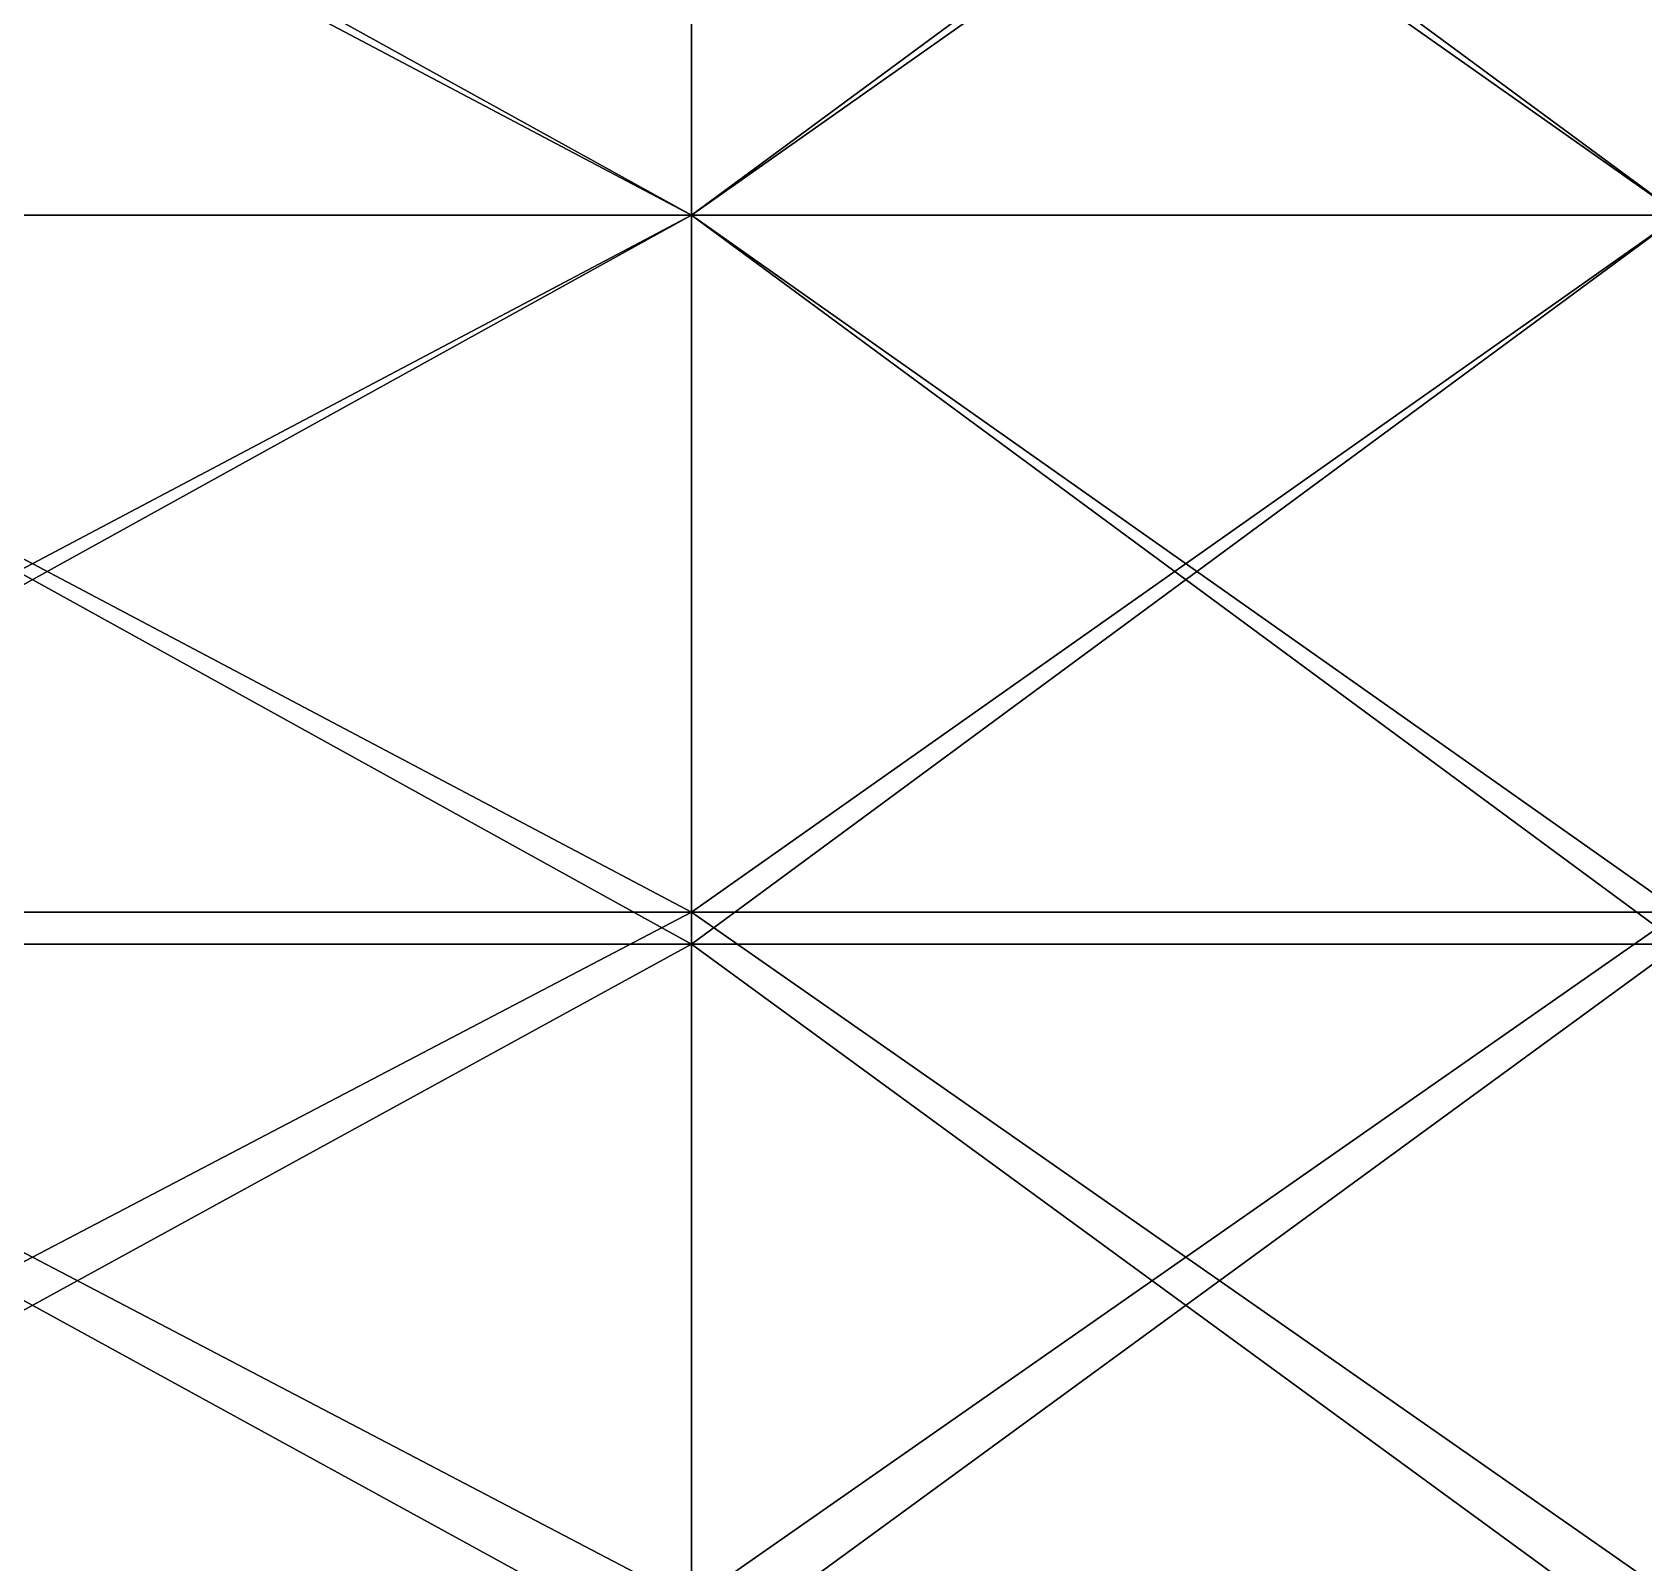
# Model space of a CAD drawing. Extents: x -114 to 106, y -278 to 278.
# Drawn here: x -3.75 to 45.15, y -40.9 to 5.56 of the extents above; entities that cross this region are included whole.
import ezdxf

# ---------------------------------------------------------------- set-up
doc = ezdxf.new("R2010")
doc.units = 0
doc.layers.get('0').update_dxf_attribs({"color": 234, "linetype": 'CONTINUOUS'})

msp = doc.modelspace()

# ---------------------------------------------------------------- meshes
at = {"color": 16}
mesh = msp.add_polyface(dxfattribs=at)
corners = [(16.254, 44.049, 221.45), (-23.746, 44.049, 221.45), (16.254, 65.543, 216.066), (-23.746, 42.098, 211.643), (16.254, 42.098, 211.643), (-23.746, 62.64, 206.497), (46.254, 42.098, 211.643), (46.254, 62.64, 206.497), (16.254, 62.64, 206.497), (46.254, 44.049, 221.45), (46.254, 65.543, 216.066), (-23.746, 22.131, 224.702), (16.254, 22.131, 224.702), (-23.746, 21.151, 214.75), (-25.411, 42.126, 211.78), (16.254, 21.151, 214.75), (46.254, 21.151, 214.75), (46.254, 22.131, 224.702), (-23.746, 0, 225.789), (16.254, 0, 225.789), (-25.442, 0, 225.929), (-23.746, 0, 215.789), (-25.411, 21.165, 214.889), (16.254, 0, 215.789), (46.254, 0, 215.789), (46.254, 0, 225.789), (-23.746, 22.131, -224.702), (-23.746, 0, -225.789), (16.254, 0, -225.789), (16.254, 22.131, -224.702), (-25.442, 22.145, -224.841), (-23.746, 21.151, -214.75), (-23.746, 0, -215.789), (-25.411, 0, -215.929), (16.254, 21.151, -214.75), (16.254, 0, -215.789), (46.254, 21.151, -214.75), (46.254, 0, -215.789), (46.254, 0, -225.789), (46.254, 22.131, -224.702), (-23.746, 44.049, -221.45), (16.254, 44.049, -221.45), (-25.442, 44.077, -221.588), (-23.746, 42.098, -211.643), (-25.411, 21.165, -214.889), (16.254, 42.098, -211.643), (46.254, 42.098, -211.643), (46.254, 44.049, -221.45)]
mesh.append_faces([[corners[k] for k in face] for face in [(0, 1, 2, 0), (3, 4, 5, 3), (6, 7, 8, 6), (4, 6, 8, 4), (9, 0, 10, 9), (11, 1, 0, 11), (12, 11, 0, 12), (13, 3, 14, 13), (15, 4, 3, 15), (13, 15, 3, 13), (16, 6, 4, 16), (15, 16, 4, 15), (12, 0, 9, 12), (17, 12, 9, 17), (18, 11, 12, 18), (19, 18, 12, 19), (18, 20, 11, 18), (21, 13, 22, 21), (23, 15, 13, 23), (21, 23, 13, 21), (24, 16, 15, 24), (23, 24, 15, 23), (19, 12, 17, 19), (25, 19, 17, 25), (26, 27, 28, 26), (29, 26, 28, 29), (26, 30, 27, 26), (31, 32, 33, 31), (34, 35, 32, 34), (31, 34, 32, 31), (36, 37, 35, 36), (34, 36, 35, 34), (29, 28, 38, 29), (39, 29, 38, 39), (40, 26, 29, 40), (41, 40, 29, 41), (40, 42, 26, 40), (43, 31, 44, 43), (45, 34, 31, 45), (43, 45, 31, 43), (46, 36, 34, 46), (45, 46, 34, 45), (41, 29, 39, 41), (47, 41, 39, 47)]], dxfattribs={"vtx3": -1, "color": 16})
mesh = msp.add_polyface(dxfattribs=at)
corners = [(-23.746, -22.131, 224.702), (-23.746, 0, 225.789), (16.254, 0, 225.789), (16.254, -22.131, 224.702), (-23.746, -21.151, 214.75), (-23.746, 0, 215.789), (-25.411, 0, 215.929), (16.254, -21.151, 214.75), (16.254, 0, 215.789), (46.254, -21.151, 214.75), (46.254, 0, 215.789), (46.254, 0, 225.789), (46.254, -22.131, 224.702), (-23.746, -44.049, 221.45), (16.254, -44.049, 221.45), (-25.442, -44.077, 221.588), (-23.746, -42.098, 211.643), (-25.411, -21.165, 214.889), (16.254, -42.098, 211.643), (46.254, -42.098, 211.643), (46.254, -44.049, 221.45), (16.254, -44.049, -221.45), (-23.746, -44.049, -221.45), (16.254, -65.543, -216.067), (-25.442, -44.077, -221.588), (-23.746, -65.543, -216.067), (-23.746, -42.098, -211.643), (16.254, -42.098, -211.643), (-23.746, -62.64, -206.497), (46.254, -42.098, -211.643), (16.254, -62.64, -206.497), (46.254, -44.049, -221.45), (46.254, -65.543, -216.067), (-23.746, -22.131, -224.702), (16.254, -22.131, -224.702), (-25.442, -22.145, -224.841), (-23.746, -21.151, -214.75), (-25.411, -42.126, -211.78), (16.254, -21.151, -214.75), (46.254, -21.151, -214.75), (46.254, -22.131, -224.702), (-23.746, 0, -225.789), (16.254, 0, -225.789), (-25.442, 0, -225.929), (-23.746, 0, -215.789), (-25.411, -21.165, -214.889), (16.254, 0, -215.789), (46.254, 0, -215.789), (46.254, 0, -225.789)]
mesh.append_faces([[corners[k] for k in face] for face in [(0, 1, 2, 0), (3, 0, 2, 3), (4, 5, 6, 4), (7, 8, 5, 7), (4, 7, 5, 4), (9, 10, 8, 9), (7, 9, 8, 7), (3, 2, 11, 3), (12, 3, 11, 12), (13, 0, 3, 13), (14, 13, 3, 14), (13, 15, 0, 13), (16, 4, 17, 16), (18, 7, 4, 18), (16, 18, 4, 16), (19, 9, 7, 19), (18, 19, 7, 18), (14, 3, 12, 14), (20, 14, 12, 20), (21, 22, 23, 21), (22, 24, 25, 22), (26, 27, 28, 26), (27, 29, 30, 27), (31, 21, 32, 31), (33, 22, 21, 33), (34, 33, 21, 34), (33, 35, 22, 33), (36, 26, 37, 36), (38, 27, 26, 38), (36, 38, 26, 36), (39, 29, 27, 39), (38, 39, 27, 38), (34, 21, 31, 34), (40, 34, 31, 40), (41, 33, 34, 41), (42, 41, 34, 42), (41, 43, 33, 41), (44, 36, 45, 44), (46, 38, 36, 46), (44, 46, 36, 44), (47, 39, 38, 47), (46, 47, 38, 46), (42, 34, 40, 42), (48, 42, 40, 48)]], dxfattribs={"vtx3": -1, "color": 16})

doc.saveas('drawing.dxf')
